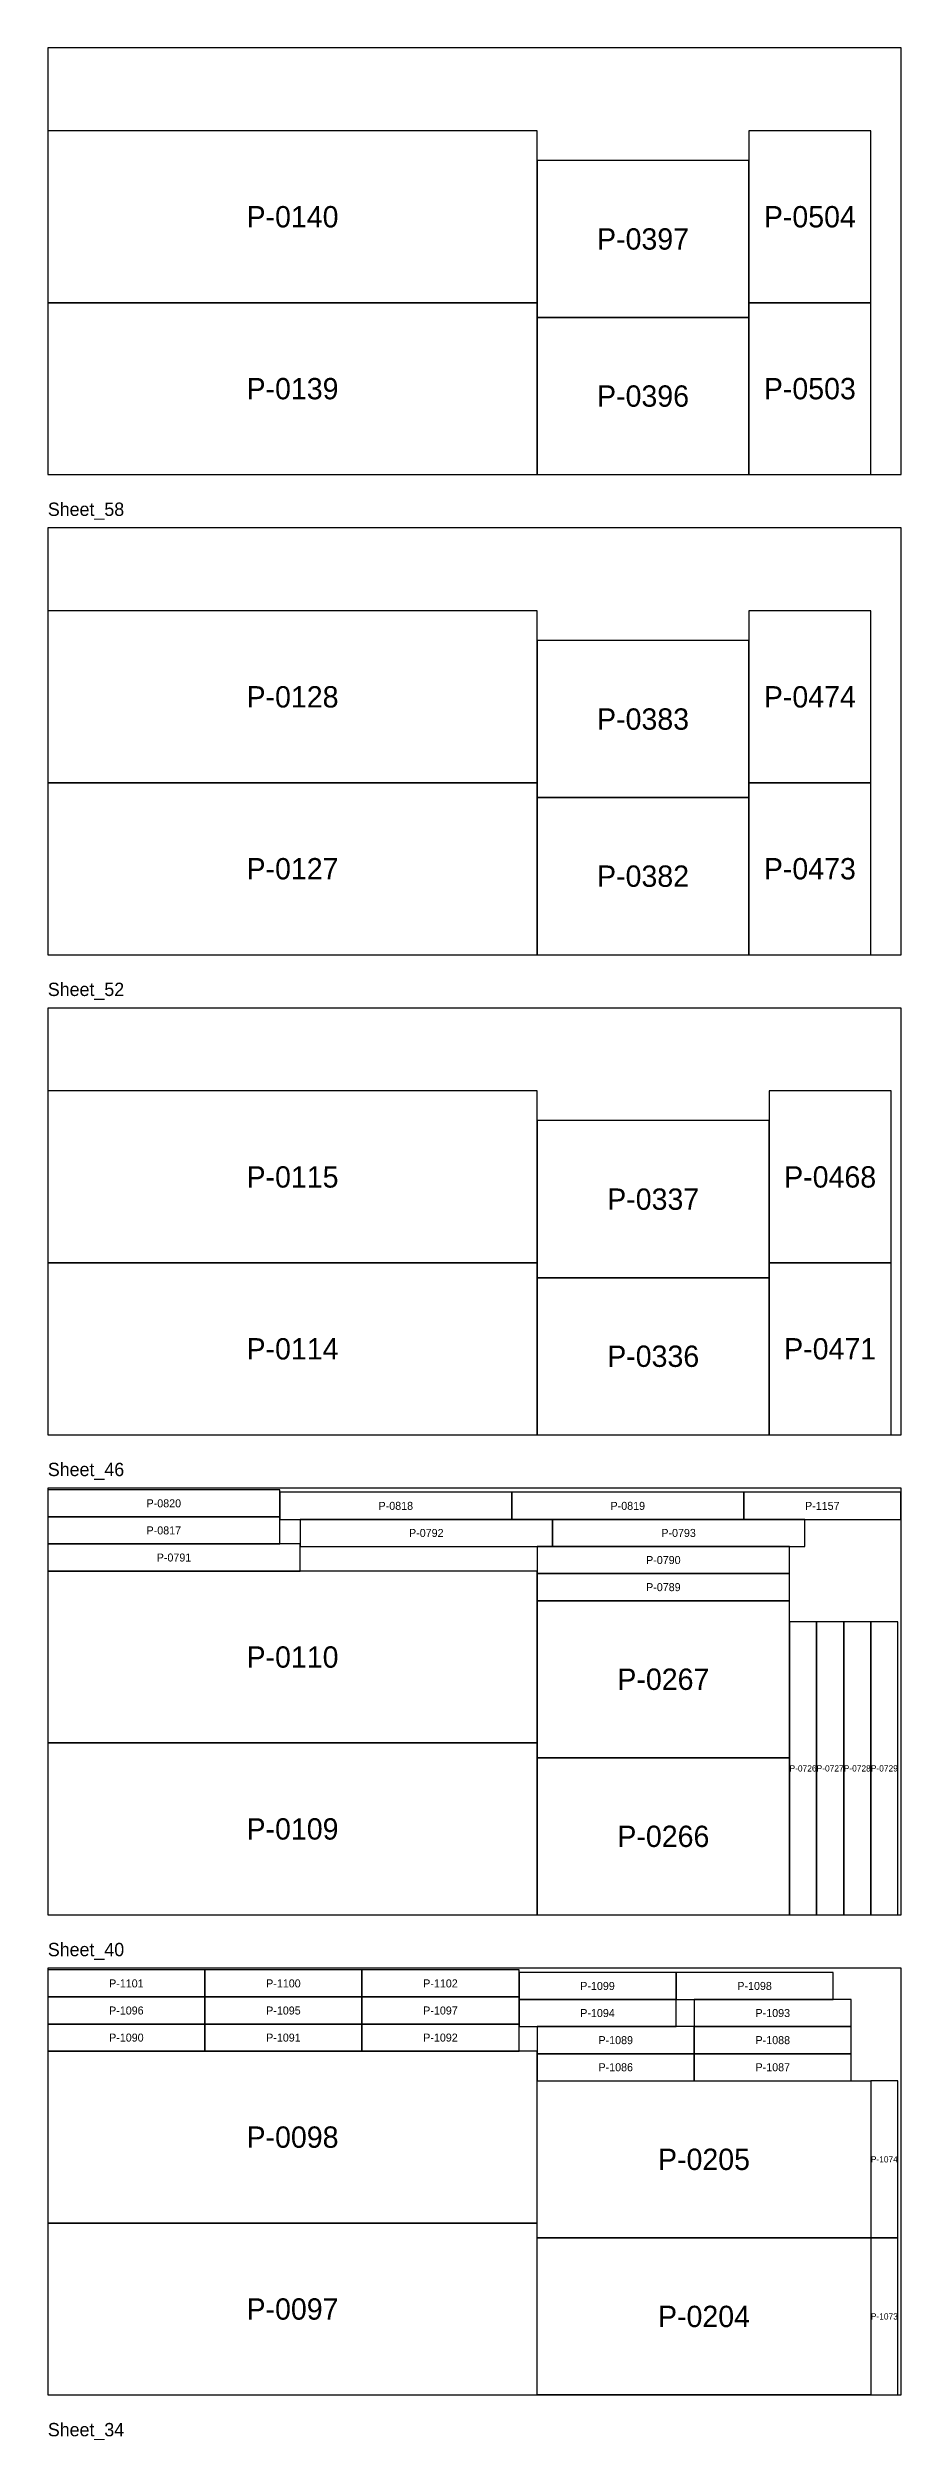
# Model space of a CAD drawing. Header units: millimetres. Extents: x 0 to 20200, y 0 to 37698.
# Drawn here: x 10200 to 13400, y 10631 to 19600 of the extents above; entities that cross this region are included whole.
import ezdxf
from ezdxf.enums import TextEntityAlignment as Align

# ---------------------------------------------------------------- set-up
doc = ezdxf.new("R2010")
doc.units = ezdxf.units.MM
doc.layers.add('NESTED_RESULT', color=7, linetype='Continuous')

msp = doc.modelspace()

# ---------------------------------------------------------------- linework, layer by layer
at = {"layer": 'NESTED_RESULT', "color": 1}
for points in [[(10200, 18000), (13400, 18000), (13400, 19600), (10200, 19600), (10200, 18000)], [(10200, 16200), (13400, 16200), (13400, 17800), (10200, 17800), (10200, 16200)], [(10200, 14400), (13400, 14400), (13400, 16000), (10200, 16000), (10200, 14400)], [(10200, 12600), (13400, 12600), (13400, 14200), (10200, 14200), (10200, 12600)], [(10200, 10800), (13400, 10800), (13400, 12400), (10200, 12400), (10200, 10800)]]:
    msp.add_lwpolyline(points, dxfattribs=at)
at = {"layer": 'NESTED_RESULT'}
for points in [[(10200, 18644.525), (12035.15, 18644.525), (12035.15, 19289.05), (10200, 19289.05), (10200, 18644.525)], [(12828.9, 18644.525), (13286.1, 18644.525), (13286.1, 19289.05), (12828.9, 19289.05), (12828.9, 18644.525)], [(12035.15, 18588.9625), (12828.9, 18588.9625), (12828.9, 19177.925), (12035.15, 19177.925), (12035.15, 18588.9625)], [(10200, 18000), (12035.15, 18000), (12035.15, 18644.525), (10200, 18644.525), (10200, 18000)], [(12035.15, 18000), (12828.9, 18000), (12828.9, 18588.9625), (12035.15, 18588.9625), (12035.15, 18000)], [(12828.9, 18000), (13286.1, 18000), (13286.1, 18644.525), (12828.9, 18644.525), (12828.9, 18000)], [(10200, 16844.525), (12035.15, 16844.525), (12035.15, 17489.05), (10200, 17489.05), (10200, 16844.525)], [(12828.9, 16844.525), (13286.1, 16844.525), (13286.1, 17489.05), (12828.9, 17489.05), (12828.9, 16844.525)], [(12035.15, 16788.9625), (12828.9, 16788.9625), (12828.9, 17377.925), (12035.15, 17377.925), (12035.15, 16788.9625)], [(10200, 16200), (12035.15, 16200), (12035.15, 16844.525), (10200, 16844.525), (10200, 16200)], [(12035.15, 16200), (12828.9, 16200), (12828.9, 16788.9625), (12035.15, 16788.9625), (12035.15, 16200)], [(12828.9, 16200), (13286.1, 16200), (13286.1, 16844.525), (12828.9, 16844.525), (12828.9, 16200)], [(10200, 15044.525), (12035.15, 15044.525), (12035.15, 15689.05), (10200, 15689.05), (10200, 15044.525)], [(12905.1, 15044.525), (13362.3, 15044.525), (13362.3, 15689.05), (12905.1, 15689.05), (12905.1, 15044.525)], [(12035.15, 14988.9625), (12905.1, 14988.9625), (12905.1, 15577.925), (12035.15, 15577.925), (12035.15, 14988.9625)], [(10200, 14400), (12035.15, 14400), (12035.15, 15044.525), (10200, 15044.525), (10200, 14400)], [(12035.15, 14400), (12905.1, 14400), (12905.1, 14988.9625), (12035.15, 14988.9625), (12035.15, 14400)], [(12905.1, 14400), (13362.3, 14400), (13362.3, 15044.525), (12905.1, 15044.525), (12905.1, 14400)], [(10200, 14092.25), (11069.95, 14092.25), (11069.95, 14193.85), (10200, 14193.85), (10200, 14092.25)], [(11069.95, 14082.725), (11939.9, 14082.725), (11939.9, 14184.325), (11069.95, 14184.325), (11069.95, 14082.725)], [(11939.9, 14082.725), (12809.85, 14082.725), (12809.85, 14184.325), (11939.9, 14184.325), (11939.9, 14082.725)], [(13398.8125, 14082.725), (13398.8125, 14184.325), (12809.85, 14184.325), (12809.85, 14082.725), (13398.8125, 14082.725)], [(10200, 13990.65), (11069.95, 13990.65), (11069.95, 14092.25), (10200, 14092.25), (10200, 13990.65)], [(11146.15, 13981.125), (12092.3, 13981.125), (12092.3, 14082.725), (11146.15, 14082.725), (11146.15, 13981.125)], [(12092.3, 13981.125), (13038.45, 13981.125), (13038.45, 14082.725), (12092.3, 14082.725), (12092.3, 13981.125)], [(10200, 13889.05), (11146.15, 13889.05), (11146.15, 13990.65), (10200, 13990.65), (10200, 13889.05)], [(12035.15, 13879.525), (12981.3, 13879.525), (12981.3, 13981.125), (12035.15, 13981.125), (12035.15, 13879.525)], [(10200, 13244.525), (12035.15, 13244.525), (12035.15, 13889.05), (10200, 13889.05), (10200, 13244.525)], [(12035.15, 13777.925), (12981.3, 13777.925), (12981.3, 13879.525), (12035.15, 13879.525), (12035.15, 13777.925)], [(12035.15, 13188.9625), (12981.3, 13188.9625), (12981.3, 13777.925), (12035.15, 13777.925), (12035.15, 13188.9625)], [(13082.9, 12600), (13082.9, 13698.55), (12981.3, 13698.55), (12981.3, 12600), (13082.9, 12600)], [(13184.5, 12600), (13184.5, 13698.55), (13082.9, 13698.55), (13082.9, 12600), (13184.5, 12600)], [(13286.1, 12600), (13286.1, 13698.55), (13184.5, 13698.55), (13184.5, 12600), (13286.1, 12600)], [(13387.7, 12600), (13387.7, 13698.55), (13286.1, 13698.55), (13286.1, 12600), (13387.7, 12600)], [(10200, 12600), (12035.15, 12600), (12035.15, 13244.525), (10200, 13244.525), (10200, 12600)], [(12035.15, 12600), (12981.3, 12600), (12981.3, 13188.9625), (12035.15, 13188.9625), (12035.15, 12600)], [(10788.9625, 12292.25), (10788.9625, 12393.85), (10200, 12393.85), (10200, 12292.25), (10788.9625, 12292.25)], [(11377.925, 12292.25), (11377.925, 12393.85), (10788.9625, 12393.85), (10788.9625, 12292.25), (11377.925, 12292.25)], [(11377.925, 12393.85), (11377.925, 12292.25), (11966.8875, 12292.25), (11966.8875, 12393.85), (11377.925, 12393.85)], [(12555.85, 12282.725), (12555.85, 12384.325), (11966.8875, 12384.325), (11966.8875, 12282.725), (12555.85, 12282.725)], [(13144.8125, 12282.725), (13144.8125, 12384.325), (12555.85, 12384.325), (12555.85, 12282.725), (13144.8125, 12282.725)], [(10788.9625, 12190.65), (10788.9625, 12292.25), (10200, 12292.25), (10200, 12190.65), (10788.9625, 12190.65)], [(11377.925, 12190.65), (11377.925, 12292.25), (10788.9625, 12292.25), (10788.9625, 12190.65), (11377.925, 12190.65)], [(11966.8875, 12190.65), (11966.8875, 12292.25), (11377.925, 12292.25), (11377.925, 12190.65), (11966.8875, 12190.65)], [(12555.85, 12181.125), (12555.85, 12282.725), (11966.8875, 12282.725), (11966.8875, 12181.125), (12555.85, 12181.125)], [(13213.075, 12181.125), (13213.075, 12282.725), (12624.1125, 12282.725), (12624.1125, 12181.125), (13213.075, 12181.125)], [(10788.9625, 12089.05), (10788.9625, 12190.65), (10200, 12190.65), (10200, 12089.05), (10788.9625, 12089.05)], [(11377.925, 12089.05), (11377.925, 12190.65), (10788.9625, 12190.65), (10788.9625, 12089.05), (11377.925, 12089.05)], [(11966.8875, 12089.05), (11966.8875, 12190.65), (11377.925, 12190.65), (11377.925, 12089.05), (11966.8875, 12089.05)], [(12624.1125, 12079.525), (12624.1125, 12181.125), (12035.15, 12181.125), (12035.15, 12079.525), (12624.1125, 12079.525)], [(13213.075, 12079.525), (13213.075, 12181.125), (12624.1125, 12181.125), (12624.1125, 12079.525), (13213.075, 12079.525)], [(10200, 11444.525), (12035.15, 11444.525), (12035.15, 12089.05), (10200, 12089.05), (10200, 11444.525)], [(12624.1125, 11977.925), (12624.1125, 12079.525), (12035.15, 12079.525), (12035.15, 11977.925), (12624.1125, 11977.925)], [(13213.075, 11977.925), (13213.075, 12079.525), (12624.1125, 12079.525), (12624.1125, 11977.925), (13213.075, 11977.925)], [(12035.15, 11977.925), (13286.1, 11977.925), (13286.1, 11388.9625), (12035.15, 11388.9625), (12035.15, 11977.925)], [(13286.1, 11388.9625), (13387.7, 11388.9625), (13387.7, 11977.925), (13286.1, 11977.925), (13286.1, 11388.9625)], [(10200, 10800), (12035.15, 10800), (12035.15, 11444.525), (10200, 11444.525), (10200, 10800)], [(12035.15, 11388.9625), (13286.1, 11388.9625), (13286.1, 10800), (12035.15, 10800), (12035.15, 11388.9625)], [(13286.1, 10800), (13387.7, 10800), (13387.7, 11388.9625), (13286.1, 11388.9625), (13286.1, 10800)]]:
    msp.add_lwpolyline(points, dxfattribs=at)

# ---------------------------------------------------------------- texts
for s, height, p in [('P-0140', 80, (11117.575, 18966.7875)), ('P-0504', 80, (13057.5, 18966.7875)), ('P-0397', 80, (12432.025, 18883.44375)), ('P-0139', 80, (11117.575, 18322.2625)), ('P-0396', 80, (12432.025, 18294.48125)), ('P-0503', 80, (13057.5, 18322.2625)), ('P-0128', 80, (11117.575, 17166.7875)), ('P-0474', 80, (13057.5, 17166.7875)), ('P-0383', 80, (12432.025, 17083.44375)), ('P-0127', 80, (11117.575, 16522.2625)), ('P-0382', 80, (12432.025, 16494.48125)), ('P-0473', 80, (13057.5, 16522.2625)), ('P-0115', 80, (11117.575, 15366.7875)), ('P-0468', 80, (13133.7, 15366.7875)), ('P-0337', 80, (12470.125, 15283.44375)), ('P-0114', 80, (11117.575, 14722.2625)), ('P-0336', 80, (12470.125, 14694.48125)), ('P-0471', 80, (13133.7, 14722.2625)), ('P-0820', 30, (10634.975, 14143.05)), ('P-0818', 30, (11504.925, 14133.525)), ('P-0819', 30, (12374.875, 14133.525)), ('P-1157', 30, (13104.33125, 14133.525)), ('P-0817', 30, (10634.975, 14041.45)), ('P-0792', 30, (11619.225, 14031.925)), ('P-0793', 30, (12565.375, 14031.925)), ('P-0791', 30, (10673.075, 13939.85)), ('P-0790', 30, (12508.225, 13930.325)), ('P-0789', 30, (12508.225, 13828.725)), ('P-0110', 80, (11117.575, 13566.7875)), ('P-0267', 80, (12508.225, 13483.44375)), ('P-0726', 23.518519, (13032.1, 13149.275)), ('P-0727', 23.518519, (13133.7, 13149.275)), ('P-0728', 23.518519, (13235.3, 13149.275)), ('P-0729', 23.518519, (13336.9, 13149.275)), ('P-0109', 80, (11117.575, 12922.2625)), ('P-0266', 80, (12508.225, 12894.48125)), ('P-1101', 30, (10494.48125, 12343.05)), ('P-1100', 30, (11083.44375, 12343.05)), ('P-1102', 30, (11672.40625, 12343.05)), ('P-1099', 30, (12261.36875, 12333.525)), ('P-1098', 30, (12850.33125, 12333.525)), ('P-1096', 30, (10494.48125, 12241.45)), ('P-1095', 30, (11083.44375, 12241.45)), ('P-1097', 30, (11672.40625, 12241.45)), ('P-1094', 30, (12261.36875, 12231.925)), ('P-1093', 30, (12918.59375, 12231.925)), ('P-1090', 30, (10494.48125, 12139.85)), ('P-1091', 30, (11083.44375, 12139.85)), ('P-1092', 30, (11672.40625, 12139.85)), ('P-1089', 30, (12329.63125, 12130.325)), ('P-1088', 30, (12918.59375, 12130.325)), ('P-1086', 30, (12329.63125, 12028.725)), ('P-1087', 30, (12918.59375, 12028.725)), ('P-0098', 80, (11117.575, 11766.7875)), ('P-0205', 80, (12660.625, 11683.44375)), ('P-1074', 23.518519, (13336.9, 11683.44375)), ('P-0097', 80, (11117.575, 11122.2625)), ('P-0204', 80, (12660.625, 11094.48125)), ('P-1073', 23.518519, (13336.9, 11094.48125))]:
    msp.add_text(s, height=height, dxfattribs=at).set_placement(p, align=Align.MIDDLE_CENTER)
at = {"layer": 'NESTED_RESULT', "color": 1}
for s, p in [('Sheet_58', (10200, 17830)), ('Sheet_52', (10200, 16030)), ('Sheet_46', (10200, 14230)), ('Sheet_40', (10200, 12430)), ('Sheet_34', (10200, 10630))]:
    msp.add_text(s, height=50, dxfattribs=at).set_placement(p, align=Align.BOTTOM_LEFT)

doc.saveas('drawing.dxf')
